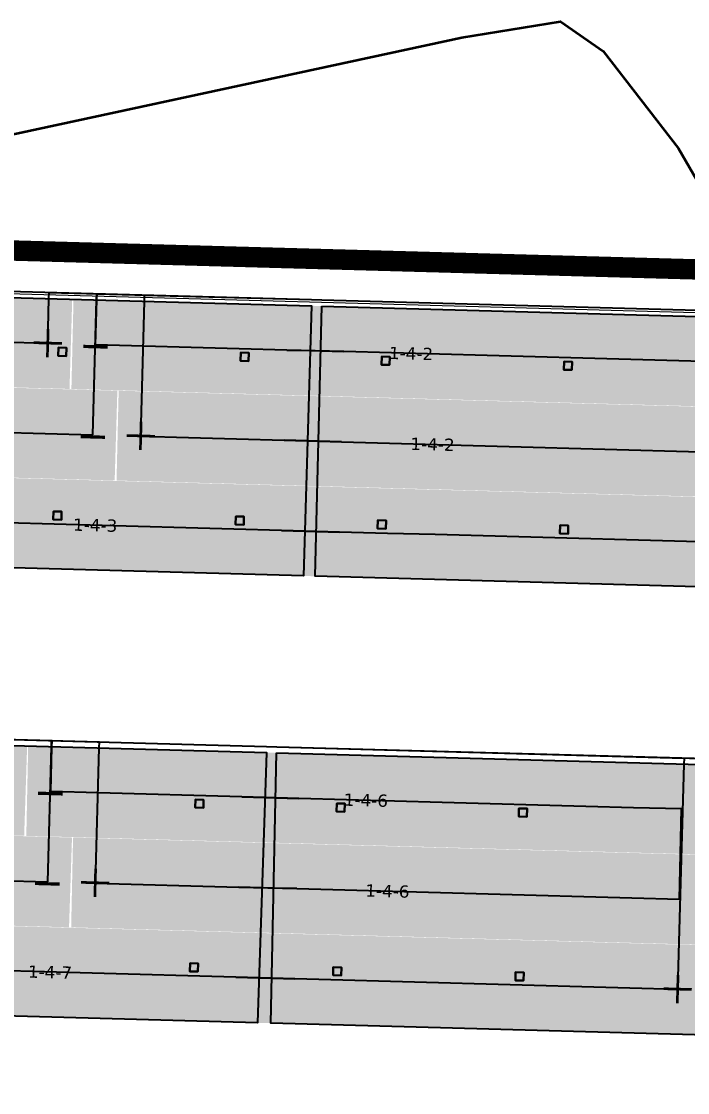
# Model space of a CAD drawing. Header units: metres. Extents: x 1477905 to 1478744, y 4202276 to 4202610.
# Drawn here: x 1478062.87 to 1478079.2, y 4202431.23 to 4202457.47 of the extents above; entities that cross this region are included whole.
import ezdxf

# ---------------------------------------------------------------- set-up
doc = ezdxf.new("R2010")
doc.units = ezdxf.units.M
doc.layers.add('Nouveau Terrain - CN - Courbes', color=22, linetype='Continuous', lineweight=0)
for name, color, linetype in [('PVcase AC Cables (Inverter - Transformer)', 181, 'Continuous'), ('PVcase DC Extensions', 170, 'Continuous'), ('PVcase Device Coloring', 7, 'Continuous'), ('PVcase Polarity Symbols', 7, 'Continuous'), ('PVcase Poles', 7, 'Continuous'), ('PVcase PV Area', 30, 'Continuous'), ('PVcase PV Modules (full frames)', 142, 'Continuous'), ('PVcase PV Modules (optimised)', 142, 'Continuous'), ('PVcase String Cables', 150, 'Continuous'), ('PVcase Stringing Numbers', 7, 'Continuous'), ('PVcase Strings', 92, 'Continuous'), ('PVcase Trenches', 7, 'Continuous')]:
    doc.layers.add(name, color=color, linetype=linetype)
doc.styles.get("Standard").update_dxf_attribs({"font": 'verdana.ttf'})
doc.styles.add('UBS-Style de texte', font='verdana.ttf')

# ---------------------------------------------------------------- blocks, each defined once
blk = doc.blocks.new('3P18@15DEG F FX ID2 PVBlock')
at = {"layer": 'PVcase PV Modules (optimised)', "color": 0}
blk.add_polyline3d([(0, 0, 1.773945735132677), (21.06698842950539, -0.5810537936249747, 1.773945735132684), (20.88445742833418, -7.198992669318526, 7.019385073192552e-15), (-0.182531001171211, -6.617938875693552, 0)], close=True, dxfattribs=at)

msp = doc.modelspace()

# ---------------------------------------------------------------- hatches: boundary and pattern name
at = {"layer": 'PVcase Device Coloring', "true_color": 0x18bf00, "transparency": 33554582}
for points in [[(1478048.914432761, 4202451.084905354), (1478048.848362161, 4202448.885511849), (1478064.05194088, 4202448.466178202), (1478064.11801148, 4202450.665571707)], [(1478064.14995195, 4202450.66469075), (1478064.098045019, 4202448.464906592), (1478080.691373751, 4202448.007241908), (1478080.743280682, 4202450.207026066)], [(1478048.848072123, 4202448.875856916), (1478048.782001523, 4202446.676463411), (1478065.158085031, 4202446.224790621), (1478065.224155631, 4202448.424184126)], [(1478065.2560961, 4202448.423303169), (1478065.20418917, 4202446.223519011), (1478080.639238959, 4202445.797801104), (1478080.69114589, 4202447.997585262)], [(1478048.774668419, 4202446.667002736), (1478048.722761488, 4202444.467218578), (1478080.587104167, 4202443.5883603), (1478080.639011097, 4202445.788144458)], [(1478047.811982316, 4202440.141594119), (1478047.739403648, 4202437.942380115), (1478062.940515515, 4202437.523114506), (1478063.013094183, 4202439.72232851)], [(1478063.038842951, 4202439.721618328), (1478062.992840501, 4202437.521671318), (1478079.589316449, 4202437.063919829), (1478079.6353189, 4202439.26386684)], [(1478047.739085041, 4202437.932725971), (1478047.666506373, 4202435.733511967), (1478064.039932784, 4202435.281912462), (1478064.112511453, 4202437.481126466)], [(1478064.138260221, 4202437.480416283), (1478064.09225777, 4202435.280469272), (1478079.543112056, 4202434.854315457), (1478079.589114507, 4202437.054262468)], [(1478047.652959324, 4202435.724222678), (1478047.606956873, 4202433.524275667), (1478079.496907663, 4202432.644711086), (1478079.542910114, 4202434.844658096)]]:
    msp.add_hatch(color=92, dxfattribs=at).paths.add_polyline_path(points, flags=0)

# ---------------------------------------------------------------- linework, layer by layer
at = {"layer": 'Nouveau Terrain - CN - Courbes', "linetype": 'Continuous', "lineweight": 35}
msp.add_polyline3d([(1478033.621926913, 4202378.969268734, 82), (1478033.792449336, 4202380.654087802, 82), (1478034.422447102, 4202382.72334082, 82), (1478034.32504346, 4202383.444350059, 82), (1478033.94714169, 4202383.942274987, 82), (1478033.287098157, 4202384.359050401, 82), (1478031.420703367, 4202387.256883299, 82), (1478025.836259337, 4202398.046319137, 82), (1478024.517270344, 4202401.055690597, 82), (1478022.694328515, 4202407.244928131, 82), (1478029.842277773, 4202433.538151458, 82), (1478031.450972971, 4202435.700905548, 82), (1478050.267611035, 4202451.9320894, 82), (1478054.742038201, 4202453.404641333, 82), (1478059.717236195, 4202454.072434652, 82), (1478073.665373155, 4202457.069829707, 82), (1478076.081388346, 4202457.467252585, 82), (1478077.125432788, 4202456.741116544, 82), (1478078.973356483, 4202454.351462113, 82), (1478082.142176707, 4202448.886875601, 82)], dxfattribs=at)
at = {"layer": 'PVcase AC Cables (Inverter - Transformer)'}
for points in [[(1478080.760262705, 4202451.25695702, 81.2), (1478077.767160759, 4202451.339510501, 81.2), (1478074.774058814, 4202451.422063983, 81.19999999999999), (1478071.780956869, 4202451.504617464, 81.1727200354941), (1478068.787854923, 4202451.587170945, 81.12129982852717), (1478065.794752978, 4202451.669724427, 81.09279449568083), (1478062.801651032, 4202451.752277909, 81.11608161895067), (1478059.808549087, 4202451.834831391, 81.13397518725641), (1478056.815447141, 4202451.917384872, 81.16042333910589), (1478053.822345196, 4202451.999938354, 81.1963916068616), (1478050.82924325, 4202452.082491836, 81.2), (1478047.836141305, 4202452.165045317, 81.22770483273669), (1478047.7559729, 4202449.258417953, 81.19815757945257), (1478047.675804495, 4202446.351790589, 81.13732208256891), (1478047.59563609, 4202443.445163226, 81.08414792649137), (1478047.515467685, 4202440.538535861, 81.03853224158601), (1478045.517805599, 4202438.64811203, 81.03886903580825), (1478043.520143512, 4202436.757688198, 81.04019067478839), (1478041.522481426, 4202434.867264366, 81.0464740554437), (1478039.524819339, 4202432.976840534, 81.06150052042555), (1478037.527157253, 4202431.086416703, 81.07652698540741)], [(1478080.760262705, 4202451.25695702, 81.2), (1478077.767160759, 4202451.339510501, 81.2), (1478074.774058814, 4202451.422063983, 81.19999999999999), (1478071.780956869, 4202451.504617464, 81.1727200354941), (1478068.787854923, 4202451.587170945, 81.12129982852717), (1478065.794752978, 4202451.669724427, 81.09279449568083), (1478062.801651032, 4202451.752277909, 81.11608161895067), (1478059.808549087, 4202451.834831391, 81.13397518725641), (1478056.815447141, 4202451.917384872, 81.16042333910589), (1478053.822345196, 4202451.999938354, 81.1963916068616), (1478050.82924325, 4202452.082491836, 81.2), (1478047.836141305, 4202452.165045317, 81.22770483273669), (1478047.7559729, 4202449.258417953, 81.19815757945257), (1478047.675804495, 4202446.351790589, 81.13732208256891), (1478047.59563609, 4202443.445163226, 81.08414792649137), (1478047.515467685, 4202440.538535861, 81.03853224158601), (1478045.517805599, 4202438.64811203, 81.03886903580825), (1478043.520143512, 4202436.757688198, 81.04019067478839), (1478041.522481426, 4202434.867264366, 81.0464740554437), (1478039.524819339, 4202432.976840534, 81.06150052042555), (1478037.527157253, 4202431.086416703, 81.07652698540741)], [(1478080.760262705, 4202451.256957021, 81.2), (1478077.767160759, 4202451.339510502, 81.2), (1478074.774058814, 4202451.422063984, 81.20000000000002), (1478071.780956869, 4202451.504617466, 81.17272003556862), (1478068.787854923, 4202451.587170946, 81.12129982856443), (1478065.794752978, 4202451.669724428, 81.09279449570776), (1478062.801651032, 4202451.75227791, 81.11608161897685), (1478059.808549087, 4202451.834831391, 81.13397518728374), (1478056.815447141, 4202451.917384873, 81.16042333912866), (1478053.822345196, 4202451.999938355, 81.19639160688438), (1478050.82924325, 4202452.082491837, 81.2), (1478047.836141305, 4202452.165045318, 81.22770483274103), (1478047.7559729, 4202449.258417955, 81.19815757949813), (1478047.675804495, 4202446.35179059, 81.13732208258638), (1478047.59563609, 4202443.445163226, 81.08414792649137), (1478047.515467685, 4202440.538535862, 81.0385322416027), (1478045.517805599, 4202438.648112031, 81.03886903582458), (1478043.520143512, 4202436.757688199, 81.04019067479618), (1478041.522481426, 4202434.867264367, 81.0464740554542), (1478039.524819339, 4202432.976840535, 81.06150052043606), (1478037.527157253, 4202431.086416704, 81.07652698541791)], [(1478114.400849415, 4202450.329107716, 80.5956666800522), (1478111.435303827, 4202450.410901158, 80.62262042235419), (1478108.46975824, 4202450.492694601, 80.65262449180112), (1478105.504212652, 4202450.574488045, 80.77654675599368), (1478102.538667065, 4202450.656281487, 80.91382130495477), (1478099.573121478, 4202450.73807493, 81.06608321207749), (1478096.60757589, 4202450.819868373, 81.2), (1478093.642030303, 4202450.901661816, 81.2), (1478090.676484715, 4202450.983455259, 81.2), (1478087.710939128, 4202451.065248702, 81.2), (1478084.745393541, 4202451.147042145, 81.2), (1478081.779847953, 4202451.228835587, 81.2), (1478078.814302366, 4202451.310629031, 81.20000000000002), (1478075.848756779, 4202451.392422474, 81.19999999999999), (1478072.883211191, 4202451.474215916, 81.19165629175004), (1478069.917665604, 4202451.55600936, 81.14070949120301), (1478066.952120016, 4202451.637802802, 81.08976269062296), (1478063.986574429, 4202451.719596245, 81.10799872452509), (1478061.021028841, 4202451.801389689, 81.1274624595318), (1478058.055483254, 4202451.883183131, 81.14552175815653), (1478055.089937667, 4202451.964976574, 81.18115887967835), (1478052.124392079, 4202452.046770017, 81.2), (1478049.158846492, 4202452.12856346, 81.21210655557229)]]:
    msp.add_polyline3d(points, dxfattribs=at)
at = {"layer": 'PVcase DC Extensions'}
for points in [[(1478069.380739497, 4202449.419811203, 84.16768040452418), (1478069.947500124, 4202449.40417924, 84.16248102231265), (1478070.204486826, 4202449.397091226, 84.16576931810748), (1478070.771208684, 4202449.381460331, 84.17419611284683)], [(1478070.719073891, 4202447.172019527, 83.58208354190484), (1478070.152352033, 4202447.187650421, 83.57365674687406), (1478069.881139486, 4202447.195130801, 83.57032794502395), (1478069.314378859, 4202447.210762765, 83.57552732748519)], [(1478069.248018221, 4202445.001714327, 82.98337425044619), (1478069.814778848, 4202444.986082364, 82.97817486823251), (1478070.100217241, 4202444.978209618, 82.98154417613569), (1478070.666939099, 4202444.962578723, 82.98997097070846)], [(1478068.271708904, 4202438.476681457, 83.84752349175072), (1478068.838377571, 4202438.461052028, 83.83606301368187), (1478069.101570823, 4202438.45379283, 83.84001354349259), (1478069.668179824, 4202438.438165048, 83.85412075089974)], [(1478069.621975431, 4202436.228560676, 83.26212609375892), (1478069.05536643, 4202436.24418846, 83.24801888697431), (1478068.765480296, 4202436.25218388, 83.24400601676552), (1478068.198811629, 4202436.267813308, 83.25546649445816)], [(1478068.125914354, 4202434.058945158, 82.66340949691559), (1478068.692583021, 4202434.04331573, 82.6519490193477), (1478069.009162038, 4202434.034584086, 82.65602422970935), (1478069.575771038, 4202434.018956305, 82.67013143686118)]]:
    msp.add_polyline3d(points, dxfattribs=at)
at = {"layer": 'PVcase Poles'}
for points in [[(1478063.773463235, 4202449.278543891, 80.83319263991096), (1478063.778977387, 4202449.478467863, 80.83319263991096), (1478063.778977387, 4202449.478467863, 84.1933725294657), (1478063.773463235, 4202449.278543891, 84.13978043747659), (1478063.773463235, 4202449.278543891, 80.83319263991096), (1478063.973387206, 4202449.273029739, 80.83319263991096), (1478063.973387206, 4202449.273029739, 84.13794636299544), (1478063.773463235, 4202449.278543891, 84.13978043747659), (1478063.973387206, 4202449.273029739, 84.13794636299544), (1478063.978901358, 4202449.472953711, 84.19153845498454), (1478063.978901358, 4202449.472953711, 80.83319263991096), (1478063.973387206, 4202449.273029739, 80.83319263991096), (1478063.978901358, 4202449.472953711, 80.83319263991096), (1478063.778977387, 4202449.478467863, 80.83319263991096), (1478063.978901358, 4202449.472953711, 80.83319263991096), (1478063.978901358, 4202449.472953711, 84.19153845498454), (1478063.778977387, 4202449.478467863, 84.1933725294657)], [(1478068.240576535, 4202449.15533534, 80.8091683309427), (1478068.246090688, 4202449.355259311, 80.8091683309427), (1478068.246090688, 4202449.355259311, 84.15239185882916), (1478068.240576535, 4202449.15533534, 84.09879976684005), (1478068.240576535, 4202449.15533534, 80.8091683309427), (1478068.440500506, 4202449.149821187, 80.8091683309427), (1478068.440500506, 4202449.149821187, 84.09696569235889), (1478068.240576535, 4202449.15533534, 84.09879976684005), (1478068.440500506, 4202449.149821187, 84.09696569235889), (1478068.446014659, 4202449.349745159, 84.150557784348), (1478068.446014659, 4202449.349745159, 80.8091683309427), (1478068.440500506, 4202449.149821187, 80.8091683309427), (1478068.446014659, 4202449.349745159, 80.8091683309427), (1478068.246090688, 4202449.355259311, 80.8091683309427), (1478068.446014659, 4202449.349745159, 80.8091683309427), (1478068.446014659, 4202449.349745159, 84.150557784348), (1478068.246090688, 4202449.355259311, 84.15239185882916)], [(1478071.696363715, 4202449.060020424, 80.84921101848562), (1478071.701877868, 4202449.259944396, 80.84921101848562), (1478071.701877868, 4202449.259944396, 84.1623986747742), (1478071.696363715, 4202449.060020424, 84.10880291660226), (1478071.696363715, 4202449.060020424, 80.84921101848562), (1478071.896287686, 4202449.054506272, 80.84921101848562), (1478071.896287686, 4202449.054506272, 84.11177565919931), (1478071.696363715, 4202449.060020424, 84.10880291660226), (1478071.896287686, 4202449.054506272, 84.11177565919931), (1478071.901801838, 4202449.254430244, 84.16537141737123), (1478071.901801838, 4202449.254430244, 80.84921101848562), (1478071.896287686, 4202449.054506272, 80.84921101848562), (1478071.901801838, 4202449.254430244, 80.84921101848562), (1478071.701877868, 4202449.259944396, 80.84921101848562), (1478071.901801838, 4202449.254430244, 80.84921101848562), (1478071.901801838, 4202449.254430244, 84.16537141737123), (1478071.701877868, 4202449.259944396, 84.1623986747742)], [(1478076.163171445, 4202448.936820302, 80.90096854199122), (1478076.168685598, 4202449.136744274, 80.90096854199122), (1478076.168685598, 4202449.136744274, 84.22881727255208), (1478076.163171445, 4202448.936820302, 84.17522151438014), (1478076.163171445, 4202448.936820302, 80.90096854199122), (1478076.363095416, 4202448.93130615, 80.90096854199122), (1478076.363095416, 4202448.93130615, 84.17819425697719), (1478076.163171445, 4202448.936820302, 84.17522151438014), (1478076.363095416, 4202448.93130615, 84.17819425697719), (1478076.368609569, 4202449.131230121, 84.23179001514912), (1478076.368609569, 4202449.131230121, 80.90096854199122), (1478076.363095416, 4202448.93130615, 80.90096854199122), (1478076.368609569, 4202449.131230121, 80.90096854199122), (1478076.168685598, 4202449.136744274, 80.90096854199122), (1478076.368609569, 4202449.131230121, 80.90096854199122), (1478076.368609569, 4202449.131230121, 84.23179001514912), (1478076.168685598, 4202449.136744274, 84.22881727255208)], [(1478063.653025268, 4202445.269340376, 80.71433810908664), (1478063.65853942, 4202445.469264348, 80.71433810908664), (1478063.65853942, 4202445.469264348, 83.11867350655416), (1478063.653025268, 4202445.269340376, 83.06508141456506), (1478063.653025268, 4202445.269340376, 80.71433810908664), (1478063.852949239, 4202445.263826224, 80.71433810908664), (1478063.852949239, 4202445.263826224, 83.0632473400839), (1478063.653025268, 4202445.269340376, 83.06508141456506), (1478063.852949239, 4202445.263826224, 83.0632473400839), (1478063.858463391, 4202445.463750196, 83.11683943207301), (1478063.858463391, 4202445.463750196, 80.71433810908664), (1478063.852949239, 4202445.263826224, 80.71433810908664), (1478063.858463391, 4202445.463750196, 80.71433810908664), (1478063.65853942, 4202445.469264348, 80.71433810908664), (1478063.858463391, 4202445.463750196, 80.71433810908664), (1478063.858463391, 4202445.463750196, 83.11683943207301), (1478063.65853942, 4202445.469264348, 83.11867350655416)], [(1478068.120138568, 4202445.146131825, 80.70046780020198), (1478068.125652721, 4202445.346055796, 80.70046780020198), (1478068.125652721, 4202445.346055796, 83.07769283591762), (1478068.120138568, 4202445.146131825, 83.02410074392851), (1478068.120138568, 4202445.146131825, 80.70046780020198), (1478068.320062539, 4202445.140617672, 80.70046780020198), (1478068.320062539, 4202445.140617672, 83.02226666944736), (1478068.120138568, 4202445.146131825, 83.02410074392851), (1478068.320062539, 4202445.140617672, 83.02226666944736), (1478068.325576691, 4202445.340541644, 83.07585876143646), (1478068.325576691, 4202445.340541644, 80.70046780020198), (1478068.320062539, 4202445.140617672, 80.70046780020198), (1478068.325576691, 4202445.340541644, 80.70046780020198), (1478068.125652721, 4202445.346055796, 80.70046780020198), (1478068.325576691, 4202445.340541644, 80.70046780020198), (1478068.325576691, 4202445.340541644, 83.07585876143646), (1478068.125652721, 4202445.346055796, 83.07769283591762)], [(1478071.601744245, 4202445.050104803, 80.74080965027437), (1478071.607258397, 4202445.250028775, 80.74080965027437), (1478071.607258397, 4202445.250028775, 83.08777316606825), (1478071.601744245, 4202445.050104803, 83.03417740789631), (1478071.601744245, 4202445.050104803, 80.74080965027437), (1478071.801668216, 4202445.044590651, 80.74080965027437), (1478071.801668216, 4202445.044590651, 83.03715015049336), (1478071.601744245, 4202445.050104803, 83.03417740789631), (1478071.801668216, 4202445.044590651, 83.03715015049336), (1478071.807182368, 4202445.244514623, 83.09074590866528), (1478071.807182368, 4202445.244514623, 80.74080965027437), (1478071.801668216, 4202445.044590651, 80.74080965027437), (1478071.807182368, 4202445.244514623, 80.74080965027437), (1478071.607258397, 4202445.250028775, 80.74080965027437), (1478071.807182368, 4202445.244514623, 80.74080965027437), (1478071.807182368, 4202445.244514623, 83.09074590866528), (1478071.607258397, 4202445.250028775, 83.08777316606825)], [(1478076.068551975, 4202444.92690468, 80.79406977392615), (1478076.074066127, 4202445.126828652, 80.79406977392615), (1478076.074066127, 4202445.126828652, 83.15419176359185), (1478076.068551975, 4202444.92690468, 83.10059600541992), (1478076.068551975, 4202444.92690468, 80.79406977392615), (1478076.268475946, 4202444.921390528, 80.79406977392615), (1478076.268475946, 4202444.921390528, 83.10356874801697), (1478076.068551975, 4202444.92690468, 83.10059600541992), (1478076.268475946, 4202444.921390528, 83.10356874801697), (1478076.273990098, 4202445.1213145, 83.15716450618889), (1478076.273990098, 4202445.1213145, 80.79406977392615), (1478076.268475946, 4202444.921390528, 80.79406977392615), (1478076.273990098, 4202445.1213145, 80.79406977392615), (1478076.074066127, 4202445.126828652, 80.79406977392615), (1478076.273990098, 4202445.1213145, 80.79406977392615), (1478076.273990098, 4202445.1213145, 83.15716450618889), (1478076.074066127, 4202445.126828652, 83.15419176359185)], [(1478067.131134169, 4202438.212216952, 80.5028482989645), (1478067.136648321, 4202438.412140924, 80.5028482989645), (1478067.136648321, 4202438.412140924, 83.84474828716397), (1478067.131134169, 4202438.212216952, 83.79114749819658), (1478067.131134169, 4202438.212216952, 80.5028482989645), (1478067.331058139, 4202438.2067028, 80.5028482989645), (1478067.331058139, 4202438.2067028, 83.78710417565314), (1478067.131134169, 4202438.212216952, 83.79114749819658), (1478067.331058139, 4202438.2067028, 83.78710417565314), (1478067.336572292, 4202438.406626771, 83.84070496462053), (1478067.336572292, 4202438.406626771, 80.5028482989645), (1478067.331058139, 4202438.2067028, 80.5028482989645), (1478067.336572292, 4202438.406626771, 80.5028482989645), (1478067.136648321, 4202438.412140924, 80.5028482989645), (1478067.336572292, 4202438.406626771, 80.5028482989645), (1478067.336572292, 4202438.406626771, 83.84070496462053), (1478067.136648321, 4202438.412140924, 83.84474828716397)], [(1478070.593654679, 4202438.116716321, 80.55788193261559), (1478070.599168832, 4202438.316640292, 80.55788193261559), (1478070.599168832, 4202438.316640292, 83.85168562498559), (1478070.593654679, 4202438.116716321, 83.79807919155826), (1478070.593654679, 4202438.116716321, 80.55788193261559), (1478070.79357865, 4202438.111202168, 80.55788193261559), (1478070.79357865, 4202438.111202168, 83.80305681961188), (1478070.593654679, 4202438.116716321, 83.79807919155826), (1478070.79357865, 4202438.111202168, 83.80305681961188), (1478070.799092802, 4202438.31112614, 83.8566632530392), (1478070.799092802, 4202438.31112614, 80.55788193261559), (1478070.79357865, 4202438.111202168, 80.55788193261559), (1478070.799092802, 4202438.31112614, 80.55788193261559), (1478070.599168832, 4202438.316640292, 80.55788193261559), (1478070.799092802, 4202438.31112614, 80.55788193261559), (1478070.799092802, 4202438.31112614, 83.8566632530392), (1478070.599168832, 4202438.316640292, 83.85168562498559)], [(1478075.059572884, 4202437.993540731, 80.669899549954), (1478075.065087036, 4202438.193464703, 80.669899549954), (1478075.065087036, 4202438.193464703, 83.96287629298199), (1478075.059572884, 4202437.993540731, 83.90926985955466), (1478075.059572884, 4202437.993540731, 80.669899549954), (1478075.259496855, 4202437.988026579, 80.669899549954), (1478075.259496855, 4202437.988026579, 83.91424748760828), (1478075.059572884, 4202437.993540731, 83.90926985955466), (1478075.259496855, 4202437.988026579, 83.91424748760828), (1478075.265011007, 4202438.187950551, 83.9678539210356), (1478075.265011007, 4202438.187950551, 80.669899549954), (1478075.259496855, 4202437.988026579, 80.669899549954), (1478075.265011007, 4202438.187950551, 80.669899549954), (1478075.065087036, 4202438.193464703, 80.669899549954), (1478075.265011007, 4202438.187950551, 80.669899549954), (1478075.265011007, 4202438.187950551, 83.9678539210356), (1478075.065087036, 4202438.193464703, 83.96287629298199)], [(1478066.998832855, 4202434.203340642, 80.40999657299382), (1478067.004347007, 4202434.403264614, 80.40999657299382), (1478067.004347007, 4202434.403264614, 82.77022363907656), (1478066.998832855, 4202434.203340642, 82.71662285010919), (1478066.998832855, 4202434.203340642, 80.40999657299382), (1478067.198756826, 4202434.19782649, 80.40999657299382), (1478067.198756826, 4202434.19782649, 82.71257952756575), (1478066.998832855, 4202434.203340642, 82.71662285010919), (1478067.198756826, 4202434.19782649, 82.71257952756575), (1478067.204270978, 4202434.397750461, 82.76618031653312), (1478067.204270978, 4202434.397750461, 80.40999657299382), (1478067.198756826, 4202434.19782649, 80.40999657299382), (1478067.204270978, 4202434.397750461, 80.40999657299382), (1478067.004347007, 4202434.403264614, 80.40999657299382), (1478067.204270978, 4202434.397750461, 80.40999657299382), (1478067.204270978, 4202434.397750461, 82.76618031653312), (1478067.004347007, 4202434.403264614, 82.77022363907656)], [(1478070.509798295, 4202434.10650384, 80.45370174929415), (1478070.515312448, 4202434.306427811, 80.45370174929415), (1478070.515312448, 4202434.306427811, 82.77727411836516), (1478070.509798295, 4202434.10650384, 82.72366768493784), (1478070.509798295, 4202434.10650384, 80.45370174929415), (1478070.709722266, 4202434.100989687, 80.45370174929415), (1478070.709722266, 4202434.100989687, 82.72864531299145), (1478070.509798295, 4202434.10650384, 82.72366768493784), (1478070.709722266, 4202434.100989687, 82.72864531299145), (1478070.715236418, 4202434.300913659, 82.78225174641878), (1478070.715236418, 4202434.300913659, 80.45370174929415), (1478070.709722266, 4202434.100989687, 80.45370174929415), (1478070.715236418, 4202434.300913659, 80.45370174929415), (1478070.515312448, 4202434.306427811, 80.45370174929415), (1478070.715236418, 4202434.300913659, 80.45370174929415), (1478070.715236418, 4202434.300913659, 82.78225174641878), (1478070.515312448, 4202434.306427811, 82.77727411836516)], [(1478074.9757165, 4202433.98332825, 80.50929436217885), (1478074.981230652, 4202434.183252222, 80.50929436217885), (1478074.981230652, 4202434.183252222, 82.88846478636155), (1478074.9757165, 4202433.98332825, 82.83485835293423), (1478074.9757165, 4202433.98332825, 80.50929436217885), (1478075.175640471, 4202433.977814098, 80.50929436217885), (1478075.175640471, 4202433.977814098, 82.83983598098784), (1478074.9757165, 4202433.98332825, 82.83485835293423), (1478075.175640471, 4202433.977814098, 82.83983598098784), (1478075.181154623, 4202434.17773807, 82.89344241441518), (1478075.181154623, 4202434.17773807, 80.50929436217885), (1478075.175640471, 4202433.977814098, 80.50929436217885), (1478075.181154623, 4202434.17773807, 80.50929436217885), (1478074.981230652, 4202434.183252222, 80.50929436217885), (1478075.181154623, 4202434.17773807, 80.50929436217885), (1478075.181154623, 4202434.17773807, 82.89344241441518), (1478074.981230652, 4202434.183252222, 82.88846478636155)]]:
    msp.add_polyline3d(points, dxfattribs=at)
at = {"layer": 'PVcase PV Area', "color": 92, "lineweight": 0, "ltscale": 0.3}
msp.add_lwpolyline([(1478081.195897831, 4202309.408074516, -0.05134033259658074), (1478078.780944264, 4202309.865308243), (1478063.362561366, 4202314.461482239, 0.05805379121474256), (1478060.627146449, 4202314.941552777, 0.01764863790454796), (1478045.521908471, 4202315.280897629), (1477980.304835158, 4202315.382556441), (1477969.227141967, 4202315.399824084, -0.5981483022966041), (1477963.409771807, 4202326.276816209), (1477966.523975583, 4202330.958387922), (1477988.681383842, 4202364.267542757), (1478000.256834568, 4202382.239012351), (1478010.317299969, 4202397.723511036), (1478024.479096755, 4202416.97208983), (1478037.541256056, 4202436.830169353), (1478046.880113991, 4202449.340671219), (1478048.925549185, 4202451.178073373), (1478191.473299444, 4202447.246428729, 0.1064139140517762), (1478196.779234951, 4202442.745830558), (1478193.703769114, 4202331.24014277), (1478155.058289575, 4202322.182856176, 0.2166355322477609), (1478133.90654308, 4202308.191252904, -0.2264994037307809), (1478128.45885733, 4202305.403806316), (1478120.587080255, 4202306.0704303)], format="xyb", close=True, dxfattribs=at)
at = {"layer": 'PVcase String Cables'}
for points in [[(1478079.947105493, 4202451.479460968, 81.2), (1478077.01025331, 4202451.56046301, 81.2), (1478074.073401128, 4202451.641465054, 81.2), (1478071.136548946, 4202451.722467097, 81.16965221559964), (1478068.199696763, 4202451.80346914, 81.11919835544178), (1478065.262844581, 4202451.884471183, 81.10230611352966), (1478062.325992398, 4202451.965473226, 81.1248798023754), (1478059.389140216, 4202452.046475269, 81.14183817089496), (1478056.452288033, 4202452.127477312, 81.16968018518571), (1478053.515435851, 4202452.208479355, 81.2), (1478050.578583669, 4202452.289481399, 81.2), (1478047.641731486, 4202452.370483441, 81.23119789481514), (1478047.560755552, 4202449.43457789, 81.2), (1478047.479779619, 4202446.498672337, 81.14324339104844), (1478047.398803685, 4202443.562766785, 81.08953361661088), (1478047.317827751, 4202440.626861233, 81.04316542912153), (1478045.328750897, 4202438.744561763, 81.04342099479751), (1478043.339674043, 4202436.862262292, 81.04484827658092), (1478041.350597188, 4202434.97996282, 81.05087246983084), (1478039.361520334, 4202433.097663349, 81.06583435647606), (1478037.372443479, 4202431.215363879, 81.08079624312553)], [(1478079.947105493, 4202451.479460968, 81.2), (1478077.01025331, 4202451.56046301, 81.2), (1478074.073401128, 4202451.641465054, 81.2), (1478071.136548946, 4202451.722467097, 81.16965221559964), (1478068.199696763, 4202451.80346914, 81.11919835544178), (1478065.262844581, 4202451.884471183, 81.10230611352966), (1478062.325992398, 4202451.965473226, 81.1248798023754), (1478059.389140216, 4202452.046475269, 81.14183817089496), (1478056.452288033, 4202452.127477312, 81.16968018518571), (1478053.515435851, 4202452.208479355, 81.2), (1478050.578583669, 4202452.289481399, 81.2), (1478047.641731486, 4202452.370483441, 81.23119789481514), (1478047.560755552, 4202449.43457789, 81.2), (1478047.479779619, 4202446.498672337, 81.14324339104844), (1478047.398803685, 4202443.562766785, 81.08953361661088), (1478047.317827751, 4202440.626861233, 81.04316542912153), (1478045.328750897, 4202438.744561763, 81.04342099479751), (1478043.339674043, 4202436.862262292, 81.04484827658092), (1478041.350597188, 4202434.97996282, 81.05087246983084), (1478039.361520334, 4202433.097663349, 81.06583435647606), (1478037.372443479, 4202431.215363879, 81.08079624312553)], [(1478079.947105493, 4202451.479460968, 81.2), (1478077.01025331, 4202451.56046301, 81.2), (1478074.073401128, 4202451.641465054, 81.2), (1478071.136548946, 4202451.722467097, 81.16965221559964), (1478068.199696763, 4202451.80346914, 81.11919835544178), (1478065.262844581, 4202451.884471183, 81.10230611352966), (1478062.325992398, 4202451.965473226, 81.1248798023754), (1478059.389140216, 4202452.046475269, 81.14183817089496), (1478056.452288033, 4202452.127477312, 81.16968018518571), (1478053.515435851, 4202452.208479355, 81.2), (1478050.578583669, 4202452.289481399, 81.2), (1478047.641731486, 4202452.370483441, 81.23119789481514), (1478047.560755552, 4202449.43457789, 81.2), (1478047.479779619, 4202446.498672337, 81.14324339104844), (1478047.398803685, 4202443.562766785, 81.08953361661088), (1478047.317827751, 4202440.626861233, 81.04316542912153), (1478046.987628665, 4202440.314387854, 81.04267053875965), (1478047.816930009, 4202440.29151469, 81.0294548457296), (1478047.816930009, 4202440.29151469, 84.55677575037728), (1478062.444604858, 4202439.888065197, 84.26094125461076), (1478062.440469244, 4202439.738122222, 84.26092483088182), (1478062.410136182, 4202438.638350937, 83.96606970127684)], [(1478079.947105493, 4202451.479460968, 81.2), (1478077.01025331, 4202451.56046301, 81.2), (1478074.073401128, 4202451.641465054, 81.2), (1478071.136548946, 4202451.722467097, 81.16965221559964), (1478068.199696763, 4202451.80346914, 81.11919835544178), (1478065.262844581, 4202451.884471183, 81.10230611352966), (1478062.325992398, 4202451.965473226, 81.1248798023754), (1478059.389140216, 4202452.046475269, 81.14183817089496), (1478056.452288033, 4202452.127477312, 81.16968018518571), (1478053.515435851, 4202452.208479355, 81.2), (1478050.578583669, 4202452.289481399, 81.2), (1478047.641731486, 4202452.370483441, 81.23119789481514), (1478047.560755552, 4202449.43457789, 81.2), (1478047.479779619, 4202446.498672337, 81.14324339104844), (1478047.398803685, 4202443.562766785, 81.08953361661088), (1478047.317827751, 4202440.626861233, 81.04316542912153), (1478046.987628665, 4202440.314387855, 81.04267053876914), (1478047.816930009, 4202440.291514691, 81.02945484574629), (1478047.816930009, 4202440.291514691, 84.55677575037791), (1478063.604954566, 4202439.856061306, 84.2374739931224), (1478063.600818952, 4202439.70611833, 84.23745756939289), (1478063.509553451, 4202436.397148892, 83.35030346236951)], [(1478079.947105493, 4202451.479460968, 81.2), (1478077.01025331, 4202451.56046301, 81.2), (1478074.073401128, 4202451.641465054, 81.2), (1478071.136548946, 4202451.722467097, 81.16965221559964), (1478068.199696763, 4202451.80346914, 81.11919835544178), (1478065.262844581, 4202451.884471183, 81.10230611352966), (1478062.325992398, 4202451.965473226, 81.1248798023754), (1478059.389140216, 4202452.046475269, 81.14183817089496), (1478056.452288033, 4202452.127477312, 81.16968018518571), (1478053.515435851, 4202452.208479355, 81.2), (1478050.578583669, 4202452.289481399, 81.2), (1478047.641731486, 4202452.370483441, 81.23119789481514), (1478047.560755552, 4202449.43457789, 81.2), (1478047.479779619, 4202446.498672337, 81.14324339104844), (1478047.398803685, 4202443.562766785, 81.08953361661088), (1478047.317827751, 4202440.626861233, 81.04316542912153), (1478046.987628665, 4202440.314387855, 81.04267053877633), (1478047.816930009, 4202440.291514691, 81.02945484574629), (1478047.816930009, 4202440.291514691, 84.55677575037791), (1478068.879614598, 4202439.710579607, 84.13079768215123), (1478069.127708039, 4202439.703736881, 84.1347171775593), (1478089.659353397, 4202439.13744852, 84.64590597652641)], [(1478079.947105493, 4202451.479460968, 81.2), (1478077.01025331, 4202451.56046301, 81.2), (1478074.073401128, 4202451.641465054, 81.2), (1478071.136548946, 4202451.722467097, 81.16965221559964), (1478068.199696763, 4202451.80346914, 81.11919835544178), (1478065.262844581, 4202451.884471183, 81.10230611352966), (1478062.325992398, 4202451.965473226, 81.1248798023754), (1478059.389140216, 4202452.046475269, 81.14183817089496), (1478056.452288033, 4202452.127477312, 81.16968018518571), (1478053.515435851, 4202452.208479355, 81.2), (1478050.578583669, 4202452.289481399, 81.2), (1478047.641731486, 4202452.370483441, 81.23119789481514), (1478047.560755552, 4202449.43457789, 81.2), (1478047.479779619, 4202446.498672337, 81.14324339104844), (1478047.398803685, 4202443.562766785, 81.08953361661088), (1478047.317827751, 4202440.626861233, 81.04316542912153), (1478046.987628665, 4202440.314387855, 81.04267053876914), (1478047.816930009, 4202440.291514691, 81.02945484574629), (1478047.816930009, 4202440.291514691, 84.55677575037791), (1478068.879614598, 4202439.710579605, 84.13079768214998), (1478069.127708039, 4202439.703736879, 84.13471717756028), (1478080.252368456, 4202439.396904883, 84.41169457992714)], [(1478079.947105493, 4202451.479460968, 81.2), (1478077.01025331, 4202451.56046301, 81.2), (1478074.073401128, 4202451.641465054, 81.2), (1478071.136548946, 4202451.722467097, 81.16965221559964), (1478068.199696763, 4202451.80346914, 81.11919835544178), (1478065.262844581, 4202451.884471183, 81.10230611352966), (1478062.325992398, 4202451.965473226, 81.1248798023754), (1478059.389140216, 4202452.046475269, 81.14183817089496), (1478056.452288033, 4202452.127477312, 81.16968018518571), (1478053.515435851, 4202452.208479355, 81.2), (1478050.578583669, 4202452.289481399, 81.2), (1478047.641731486, 4202452.370483441, 81.23119789481514), (1478047.560755552, 4202449.43457789, 81.2), (1478047.479779619, 4202446.498672337, 81.14324339104844), (1478047.398803685, 4202443.562766785, 81.08953361661088), (1478047.317827751, 4202440.626861233, 81.04316542912153), (1478046.987628665, 4202440.314387854, 81.04267053875965), (1478047.816930009, 4202440.29151469, 81.0294548457296), (1478047.816930009, 4202440.29151469, 84.55677575037728), (1478064.77726911, 4202439.82372741, 84.21376475117955), (1478064.773133496, 4202439.673784435, 84.21374832745002), (1478064.681867996, 4202436.364814996, 83.32659422017193)], [(1478079.947105493, 4202451.479460968, 81.2), (1478077.01025331, 4202451.56046301, 81.2), (1478074.073401128, 4202451.641465054, 81.2), (1478071.136548946, 4202451.722467097, 81.16965221559964), (1478068.199696763, 4202451.80346914, 81.11919835544178), (1478065.262844581, 4202451.884471183, 81.10230611352966), (1478062.325992398, 4202451.965473226, 81.1248798023754), (1478059.389140216, 4202452.046475269, 81.14183817089496), (1478056.452288033, 4202452.127477312, 81.16968018518571), (1478053.515435851, 4202452.208479355, 81.2), (1478050.578583669, 4202452.289481399, 81.2), (1478047.641731486, 4202452.370483441, 81.23119789481514), (1478047.560755552, 4202449.43457789, 81.2), (1478047.479779619, 4202446.498672337, 81.14324339104844), (1478047.398803685, 4202443.562766785, 81.08953361661088), (1478047.317827751, 4202440.626861233, 81.04316542912153), (1478046.987628665, 4202440.314387855, 81.04267053877633), (1478047.816930009, 4202440.291514691, 81.02945484574629), (1478047.816930009, 4202440.291514691, 84.55677575037791), (1478063.616919403, 4202439.855731301, 84.23723201266327), (1478063.612783789, 4202439.705788326, 84.23721558893374), (1478063.582450726, 4202438.606017041, 83.9423604595373)], [(1478079.947105493, 4202451.479460968, 81.2), (1478077.01025331, 4202451.56046301, 81.2), (1478074.073401128, 4202451.641465054, 81.2), (1478071.136548946, 4202451.722467097, 81.16965221559964), (1478068.199696763, 4202451.80346914, 81.11919835544178), (1478065.262844581, 4202451.884471183, 81.10230611352966), (1478062.325992398, 4202451.965473226, 81.1248798023754), (1478059.389140216, 4202452.046475269, 81.14183817089496), (1478056.452288033, 4202452.127477312, 81.16968018518571), (1478053.515435851, 4202452.208479355, 81.2), (1478050.578583669, 4202452.289481399, 81.2), (1478047.641731486, 4202452.370483441, 81.23119789481514), (1478047.560755552, 4202449.43457789, 81.2), (1478047.479779619, 4202446.498672337, 81.14324339104844), (1478047.398803685, 4202443.562766785, 81.08953361661088), (1478047.317827751, 4202440.626861233, 81.04316542912153), (1478046.987628664, 4202440.314387854, 81.04267053876684), (1478047.816930009, 4202440.29151469, 81.0294548457296), (1478047.816930009, 4202440.29151469, 84.55677575037728), (1478068.879614598, 4202439.710579605, 84.13079768214998), (1478069.127708039, 4202439.703736878, 84.13471717756076), (1478079.10963344, 4202439.428422938, 84.38324321472535), (1478079.105497826, 4202439.278479964, 84.38321832648928), (1478078.953299888, 4202433.760312373, 82.90360944734915)], [(1478079.947105493, 4202451.479460968, 81.2), (1478077.01025331, 4202451.56046301, 81.2), (1478074.073401128, 4202451.641465054, 81.2), (1478071.136548946, 4202451.722467097, 81.16965221559964), (1478068.199696763, 4202451.80346914, 81.11919835544178), (1478065.262844581, 4202451.884471183, 81.10230611352966), (1478062.325992398, 4202451.965473226, 81.1248798023754), (1478059.389140216, 4202452.046475269, 81.14183817089496), (1478056.452288033, 4202452.127477312, 81.16968018518571), (1478053.515435851, 4202452.208479355, 81.2), (1478050.578583669, 4202452.289481399, 81.2), (1478047.641731486, 4202452.370483441, 81.23119789481514), (1478047.560755552, 4202449.43457789, 81.2), (1478047.479779619, 4202446.498672337, 81.14324339104844), (1478047.398803685, 4202443.562766785, 81.08953361661088), (1478047.317827751, 4202440.626861233, 81.04316542912153), (1478046.987628665, 4202440.314387855, 81.04267053877633), (1478047.816930009, 4202440.29151469, 81.0294548457296), (1478047.816930009, 4202440.29151469, 84.55677575037728), (1478048.352900652, 4202440.276731952, 84.54593611889382), (1478048.348765038, 4202440.126788984, 84.54591969516456), (1478048.196567099, 4202434.608621391, 83.06646661001419)], [(1478049.315436812, 4202445.551479761, 83.16623295537535), (1478049.46763475, 4202451.069647354, 84.64544599205603), (1478049.471770365, 4202451.219590346, 84.6454493719224), (1478069.985039463, 4202450.653808831, 84.45726351962587), (1478070.233978791, 4202450.646942775, 84.46053165222757), (1478091.298640441, 4202450.065953166, 84.77374980872113), (1478091.298640441, 4202450.065953166, 81.19999999999999), (1478094.143145911, 4202449.987498162, 81.2), (1478096.98765138, 4202449.909043157, 81.2), (1478099.83215685, 4202449.830588154, 81.03897754234596), (1478102.67666232, 4202449.75213315, 80.87049670161143), (1478105.521167789, 4202449.673678145, 80.73882507700436), (1478108.365673259, 4202449.595223141, 80.61051827691712), (1478111.210178728, 4202449.516768137, 80.58206492021132), (1478114.054684198, 4202449.438313132, 80.55654399080832), (1478116.899189668, 4202449.359858128, 80.54027668327818), (1478116.899189668, 4202449.359858128, 83.8064566975674), (1478137.96616261, 4202448.778804772, 83.83201114157197), (1478138.229225669, 4202448.771549164, 83.82929772047937), (1478138.653821305, 4202448.759838288, 83.82673073883487)], [(1478063.518215553, 4202449.581506919, 84.22146237656268), (1478063.548548616, 4202450.681278203, 84.51626966407711), (1478063.55268423, 4202450.831221201, 84.51627304394316), (1478069.985039463, 4202450.653808831, 84.45726351962587), (1478070.233978791, 4202450.646942775, 84.46053165222757), (1478091.298640441, 4202450.065953166, 84.77374980872113), (1478091.298640441, 4202450.065953166, 81.19999999999999), (1478094.143145911, 4202449.987498162, 81.2), (1478096.98765138, 4202449.909043157, 81.2), (1478099.83215685, 4202449.830588154, 81.03897754234596), (1478102.67666232, 4202449.75213315, 80.87049670161143), (1478105.521167789, 4202449.673678145, 80.73882507700436), (1478108.365673259, 4202449.595223141, 80.61051827691712), (1478111.210178728, 4202449.516768137, 80.58206492021132), (1478114.054684198, 4202449.438313132, 80.55654399080832), (1478116.899189668, 4202449.359858128, 80.54027668327818), (1478116.899189668, 4202449.359858128, 83.8064566975674), (1478137.96616261, 4202448.778804772, 83.83201114157197), (1478138.229225669, 4202448.771549164, 83.82929772047937), (1478138.653821305, 4202448.759838288, 83.82673073883487)], [(1478064.624359704, 4202447.340119338, 83.61855290511461), (1478064.715625205, 4202450.649088776, 84.50556306721431), (1478064.719760819, 4202450.799031775, 84.50556644708034), (1478069.985039463, 4202450.65380883, 84.45726351962776), (1478070.233978791, 4202450.646942774, 84.46053165222443), (1478091.298640441, 4202450.065953165, 84.77374980872146), (1478091.298640441, 4202450.065953165, 81.2), (1478094.143145911, 4202449.987498161, 81.2), (1478096.98765138, 4202449.909043157, 81.2), (1478099.83215685, 4202449.830588153, 81.03897754233874), (1478102.67666232, 4202449.752133149, 80.87049670157323), (1478105.521167789, 4202449.673678144, 80.73882507697667), (1478108.365673259, 4202449.59522314, 80.6105182768744), (1478111.210178728, 4202449.516768136, 80.58206492016792), (1478114.054684198, 4202449.438313131, 80.55654399076518), (1478116.899189667, 4202449.359858127, 80.5402766832363), (1478116.899189667, 4202449.359858127, 83.80645669756714), (1478137.96616261, 4202448.778804771, 83.832011141572), (1478138.229225669, 4202448.771549164, 83.82929772047937), (1478138.653821305, 4202448.759838288, 83.82673073883487)], [(1478064.690720342, 4202449.549167776, 84.21070598215361), (1478064.721053405, 4202450.648939059, 84.50551326966804), (1478064.725189019, 4202450.798882059, 84.50551664953433), (1478069.985039463, 4202450.653808831, 84.45726351962587), (1478070.233978791, 4202450.646942775, 84.46053165222757), (1478091.298640441, 4202450.065953166, 84.77374980872113), (1478091.298640441, 4202450.065953166, 81.19999999999999), (1478094.143145911, 4202449.987498162, 81.2), (1478096.98765138, 4202449.909043157, 81.2), (1478099.83215685, 4202449.830588154, 81.03897754234596), (1478102.67666232, 4202449.75213315, 80.87049670161143), (1478105.521167789, 4202449.673678145, 80.73882507700436), (1478108.365673259, 4202449.595223141, 80.61051827691712), (1478111.210178728, 4202449.516768137, 80.58206492021132), (1478114.054684198, 4202449.438313132, 80.55654399080832), (1478116.899189668, 4202449.359858128, 80.54027668327818), (1478116.899189668, 4202449.359858128, 83.8064566975674), (1478137.96616261, 4202448.778804772, 83.83201114157197), (1478138.229225669, 4202448.771549164, 83.82929772047937), (1478138.653821305, 4202448.759838288, 83.82673073883487)], [(1478065.796864493, 4202447.307780195, 83.6077965107079), (1478065.888129994, 4202450.616749633, 84.49480667280547), (1478065.892265608, 4202450.766692632, 84.49481005267151), (1478069.985039463, 4202450.65380883, 84.45726351962776), (1478070.233978791, 4202450.646942774, 84.46053165222443), (1478091.298640441, 4202450.065953165, 84.77374980872146), (1478091.298640441, 4202450.065953165, 81.2), (1478094.143145911, 4202449.987498161, 81.2), (1478096.98765138, 4202449.909043157, 81.2), (1478099.83215685, 4202449.830588153, 81.03897754233874), (1478102.67666232, 4202449.752133149, 80.87049670157323), (1478105.521167789, 4202449.673678144, 80.73882507697667), (1478108.365673259, 4202449.59522314, 80.6105182768744), (1478111.210178728, 4202449.516768136, 80.58206492016792), (1478114.054684198, 4202449.438313131, 80.55654399076518), (1478116.899189667, 4202449.359858127, 80.5402766832363), (1478116.899189667, 4202449.359858127, 83.80645669756714), (1478137.96616261, 4202448.778804771, 83.832011141572), (1478138.229225669, 4202448.771549164, 83.82929772047937), (1478138.653821305, 4202448.759838288, 83.82673073883487)]]:
    msp.add_polyline3d(points, dxfattribs=at)
at = {"layer": 'PVcase Strings'}
for points in [[(1478063.518215553, 4202449.581506919), (1478062.345710765, 4202449.613846062)], [(1478080.150605359, 4202449.122764883), (1478078.978180774, 4202449.155101814), (1478077.80575619, 4202449.187438745), (1478076.633331606, 4202449.219775676), (1478075.460907021, 4202449.252112607), (1478074.288482437, 4202449.284449538), (1478073.116057853, 4202449.316786469), (1478071.943633268, 4202449.349123401), (1478070.771208684, 4202449.381460331), (1478069.380739497, 4202449.419811203), (1478068.208234709, 4202449.452150346), (1478067.03572992, 4202449.484489489), (1478065.863225131, 4202449.516828633), (1478064.690720342, 4202449.549167776)], [(1478062.279350127, 4202447.404797624), (1478063.451854915, 4202447.372458481), (1478064.624359704, 4202447.340119338)], [(1478065.796864493, 4202447.307780195), (1478066.969369282, 4202447.275441051), (1478068.141874071, 4202447.243101908), (1478069.314378859, 4202447.210762765), (1478070.719073891, 4202447.172019527), (1478071.891498476, 4202447.139682597), (1478073.06392306, 4202447.107345665), (1478074.236347645, 4202447.075008734), (1478075.408772229, 4202447.042671803), (1478076.581196813, 4202447.010334872), (1478077.753621398, 4202446.977997941), (1478078.926045982, 4202446.94566101), (1478080.098470567, 4202446.913324079)], [(1478080.046335774, 4202444.703883274), (1478078.87391119, 4202444.736220206), (1478077.701486605, 4202444.768557137), (1478076.529062021, 4202444.800894068), (1478075.356637436, 4202444.833230999), (1478074.184212852, 4202444.86556793), (1478073.011788268, 4202444.897904861), (1478071.839363683, 4202444.930241792), (1478070.666939099, 4202444.962578723), (1478069.248018221, 4202445.001714327), (1478068.075513433, 4202445.03405347), (1478066.903008644, 4202445.066392614), (1478065.730503855, 4202445.098731757), (1478064.557999066, 4202445.1310709), (1478063.385494277, 4202445.163410043), (1478062.212989489, 4202445.195749186)], [(1478064.681867996, 4202436.364814996), (1478065.85418254, 4202436.3324811), (1478067.026497084, 4202436.300147205), (1478068.198811629, 4202436.267813308), (1478069.621975431, 4202436.228560676), (1478070.794166537, 4202436.196230184), (1478071.966357643, 4202436.163899693), (1478073.138548749, 4202436.131569202), (1478074.310739856, 4202436.09923871), (1478075.482930962, 4202436.066908219), (1478076.655122068, 4202436.034577727), (1478077.827313175, 4202436.002247236), (1478078.999504281, 4202435.969916744), (1478079.045708674, 4202438.179521116), (1478077.873517568, 4202438.211851608), (1478076.701326461, 4202438.2441821), (1478075.529135355, 4202438.276512591), (1478074.356944249, 4202438.308843083), (1478073.184753142, 4202438.341173574), (1478072.012562036, 4202438.373504065), (1478070.84037093, 4202438.405834557), (1478069.668179824, 4202438.438165048), (1478068.271708904, 4202438.476681457), (1478067.099394359, 4202438.509015353), (1478065.927079815, 4202438.541349249), (1478064.754765271, 4202438.573683145), (1478063.582450726, 4202438.606017041)], [(1478062.337238907, 4202436.429482788), (1478063.509553451, 4202436.397148892)], [(1478078.953299888, 4202433.760312373), (1478077.781108782, 4202433.792642864), (1478076.608917675, 4202433.824973356), (1478075.436726569, 4202433.857303848), (1478074.264535463, 4202433.889634339), (1478073.092344356, 4202433.921964831), (1478071.92015325, 4202433.954295321), (1478070.747962144, 4202433.986625813), (1478069.575771038, 4202434.018956305), (1478068.125914354, 4202434.058945158), (1478066.953599809, 4202434.091279055), (1478065.781285265, 4202434.123612951), (1478064.608970721, 4202434.155946846), (1478063.436656176, 4202434.188280743), (1478062.264341632, 4202434.220614638)]]:
    msp.add_lwpolyline(points, dxfattribs=at)
at = {"layer": 'PVcase Trenches', "color": 1, "linetype": 'Continuous', "const_width": 0.5}
msp.add_lwpolyline([(1477988.495744865, 4202326.467503072), (1477989.258575812, 4202354.125098406), (1477998.564432485, 4202371.36311811), (1478037.449800366, 4202431.150890291), (1478047.416647718, 4202440.582698547), (1478047.738936396, 4202452.267764379), (1478191.437311999, 4202448.304384104), (1478194.778269839, 4202456.914682955), (1478198.545805372, 4202456.811525093)], dxfattribs=at)

# ---------------------------------------------------------------- block references
at = {"layer": 'PVcase PV Modules (full frames)', "extrusion": (0.009166500776320837, -0.0002528235142944229, 0.9999579547879942), "rotation": 6.639308120610015e-05}
msp.add_blockref('3P18@15DEG F FX ID2 PVBlock', (1477986.040839967, 4202454.397385053, 12568.93108575714), dxfattribs=at)
at = {"layer": 'PVcase PV Modules (full frames)', "extrusion": (-0.01485642173017549, 0.0004097586247268685, 0.9998895533163874), "rotation": 0.0001744050193941156}
msp.add_blockref('3P18@15DEG F FX ID2 PVBlock', (1477908.361338457, 4202459.107401142, -20154.16709658054), dxfattribs=at)
at = {"layer": 'PVcase PV Modules (full frames)', "extrusion": (0.02020479879007998, -0.0005572735289474358, 0.9997957069081995), "rotation": 271.5798884593579}
msp.add_blockref('3P18@15DEG F FX ID2 PVBlock', (4241593.505431257, -1361341.585642917, 27604.51555097423), dxfattribs=at)
at = {"layer": 'PVcase PV Modules (full frames)', "extrusion": (-0.0248709777095896, 0.0006859725583310871, 0.9996904340391671), "rotation": 91.57988845935787}
msp.add_blockref('3P18@15DEG F FX ID2 PVBlock', (-4241593.505431256, 1361223.36035013, -33795.93131233734), dxfattribs=at)

# ---------------------------------------------------------------- texts
at = {"layer": 'PVcase Polarity Symbols', "color": 1, "char_height": 0.7000000000000001, "attachment_point": 5, "rotation": 358.42011154064215}
for insert in [(1478063.518215553, 4202449.581506919), (1478065.796864493, 4202447.307780195), (1478064.681867996, 4202436.364814996), (1478078.953299888, 4202433.760312373)]:
    msp.add_mtext('＋', dxfattribs=dict(at, insert=insert))
at = {"layer": 'PVcase Polarity Symbols', "color": 7, "char_height": 0.7000000000000001, "attachment_point": 5, "rotation": 358.42011154064215}
for insert in [(1478064.690720342, 4202449.549167776), (1478064.624359704, 4202447.340119338), (1478063.582450726, 4202438.606017041), (1478063.509553451, 4202436.397148892)]:
    msp.add_mtext('−', dxfattribs=dict(at, insert=insert))
at = {"layer": 'PVcase Stringing Numbers', "color": 18, "true_color": 0x000000, "char_height": 0.3, "attachment_point": 5, "rotation": 358.42011154064215, "style": 'UBS-Style de texte', "bg_fill": 1, "box_fill_scale": 1.5, "bg_fill_color": 7, "bg_fill_true_color": 16777215, "bg_fill_transparency": 0}
for s, insert in [('1-4-2', (1478072.420662851, 4202449.335966329)), ('1-4-2', (1478072.94766753, 4202447.110552137)), ('1-4-3', (1478064.680886293, 4202445.127681518)), ('1-4-6', (1478071.3140797, 4202438.392769079)), ('1-4-6', (1478071.840686138, 4202436.16736587)), ('1-4-7', (1478063.574933494, 4202434.184466882))]:
    msp.add_mtext(s, dxfattribs=dict(at, insert=insert))

doc.saveas('drawing.dxf')
